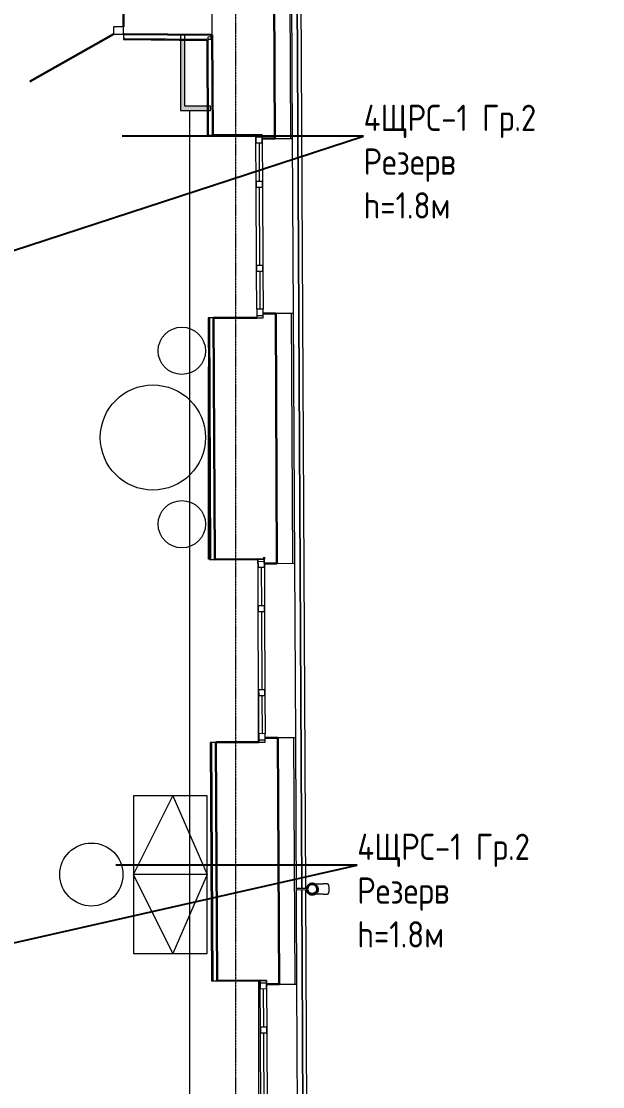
# Model space of a CAD drawing. Header units: millimetres. Extents: x -32 to 417638015, y -35 to 175284279.
# Drawn here: x 417391627 to 417397154, y 175258151 to 175268290 of the extents above; entities that cross this region are included whole.
import ezdxf
from ezdxf import colors
from ezdxf.entities.mleader import LeaderData, LeaderLine
from ezdxf.math import Vec2, Vec3

# ---------------------------------------------------------------- set-up
doc = ezdxf.new("R2010")
doc.units = ezdxf.units.MM
doc.linetypes.add('ADSK_Линия сетки', pattern=[25, 20, -2.5, 0, -2.5])
for name, color, linetype, lineweight in [('_ Окна', 7, 'Continuous', 9), ('Двери', 7, 'Continuous', 9), ('Обобщенные модели', 7, 'Continuous', 18), ('Окна', 7, 'Continuous', 9), ('Оси', 253, 'Continuous', 9), ('Перекрытие', 7, 'Continuous', 18), ('Стены внутренние', 7, 'Continuous', 18), ('Стены наружные', 7, 'Continuous', 18), ('Стены несущие', 7, 'Continuous', 30), ('Стены отделка', 7, 'Continuous', 30), ('Стены штриховка', 7, 'Continuous', 9), ('ТХ', 5, 'Continuous', 0), ('ТХ_Задание ЭОМ_СС', 6, 'Continuous', 0), ('ШТРИХОВКА', 252, 'Continuous', 15)]:
    doc.layers.add(name, color=color, linetype=linetype, lineweight=lineweight)
doc.layers.add('_ЭМ_Надписи', color=7, linetype='Continuous')
doc.styles.add('ЭОМ', font='isocpeur.ttf', dxfattribs={"width": 0.85, "height": 250})

# ---------------------------------------------------------------- blocks, each defined once
blk = doc.blocks.new('_ЭМ_ТХ2_4 Этаж')
at = {"layer": 'ТХ', "color": 8, "lineweight": 0}
for p, q in [((9141, 29225), (8441, 29225)), ((8441, 29225), (8441, 27725)), ((8441, 28475), (8816, 29225)), ((8816, 29225), (9141, 28475)), ((9141, 27725), (9141, 29225)), ((9141, 28475), (8441, 28475)), ((8816, 27725), (8441, 28475)), ((9141, 28475), (8816, 27725)), ((9141, 27725), (9141, 28475)), ((8441, 27725), (9141, 27725))]:
    blk.add_line(p, q, dxfattribs=at)
at = {"layer": 'ТХ', "color": 8}
for centre, radius in [((8901, 33459), 225), ((8626, 32634), 500), ((8901, 31809), 225)]:
    blk.add_circle(centre, radius, dxfattribs=at)
at = {"layer": 'ТХ', "color": 8, "lineweight": 0}
blk.add_circle((8041, 28475), 300, dxfattribs=at)
blk = doc.blocks.new('План 4 этажа')
at = {"layer": 'Стены внутренние'}
for points in [[(2979.81, 36024.849), (3019.81, 36024.849), (3019.81, 36665.974), (2979.81, 36666.325), (2979.81, 36094.663)], [(3105.858, 35984.849), (3244.301, 35984.849), (3244.098, 36024.849), (2979.81, 36024.849), (2979.81, 35984.849), (3093.858, 35984.849)]]:
    blk.add_hatch(color=8, dxfattribs=at).paths.add_polyline_path(points)
at = {"layer": '_ Окна', "color": 8, "lineweight": 18}
for p, q in [((3695.487, 35752.643), (3755.486, 35752.948)), ((3695.894, 35672.644), (3695.487, 35752.643)), ((3755.486, 35752.948), (3755.893, 35672.949)), ((3755.893, 35672.949), (3695.894, 35672.644)), ((3697.724, 35312.649), (3757.723, 35312.954)), ((3698.029, 35252.649), (3697.724, 35312.649)), ((3757.723, 35312.954), (3758.028, 35252.954)), ((3758.028, 35252.954), (3698.029, 35252.649)), ((3701.79, 34512.659), (3761.789, 34512.964)), ((3702.095, 34452.66), (3701.79, 34512.659)), ((3761.789, 34512.964), (3762.094, 34452.965)), ((3762.094, 34452.965), (3702.095, 34452.66)), ((3763.924, 34092.969), (3703.925, 34092.664)), ((3703.925, 34092.664), (3704.331, 34012.665)), ((3764.331, 34012.97), (3763.924, 34092.969)), ((3704.331, 34012.665), (3764.331, 34012.97)), ((3716.014, 31714.266), (3776.013, 31714.57)), ((3716.42, 31634.267), (3716.014, 31714.266)), ((3776.42, 31634.572), (3716.42, 31634.267)), ((3776.013, 31714.57), (3776.42, 31634.572)), ((3718.25, 31274.271), (3778.25, 31274.576)), ((3718.555, 31214.272), (3718.25, 31274.271)), ((3778.25, 31274.576), (3778.555, 31214.577)), ((3778.555, 31214.577), (3718.555, 31214.272)), ((3722.317, 30474.282), (3782.316, 30474.587)), ((3722.622, 30414.282), (3722.317, 30474.282)), ((3782.316, 30474.587), (3782.621, 30414.587)), ((3782.621, 30414.587), (3722.622, 30414.282)), ((3784.451, 30054.592), (3724.451, 30054.287)), ((3724.451, 30054.287), (3724.858, 29974.288)), ((3784.857, 29974.593), (3784.451, 30054.592)), ((3724.858, 29974.288), (3784.857, 29974.593)), ((3736.396, 27704.312), (3796.395, 27704.617)), ((3736.803, 27624.313), (3736.396, 27704.312)), ((3796.395, 27704.617), (3796.802, 27624.618)), ((3796.802, 27624.618), (3736.803, 27624.313)), ((3738.632, 27264.318), (3798.632, 27264.623)), ((3738.937, 27204.319), (3738.632, 27264.318)), ((3798.937, 27204.624), (3738.937, 27204.319)), ((3798.632, 27264.623), (3798.937, 27204.624))]:
    blk.add_line(p, q, dxfattribs=at)
at = {"layer": '_ Окна', "color": 8}
for p, q in [((3695.589, 35732.643), (3755.588, 35732.948)), ((3725.893, 35672.796), (3727.723, 35312.801)), ((3728.028, 35252.802), (3731.79, 34512.811)), ((3732.095, 34452.812), (3733.924, 34092.817)), ((3704.23, 34032.665), (3764.229, 34032.97)), ((3716.116, 31694.266), (3776.115, 31694.571)), ((3746.42, 31634.419), (3748.25, 31274.424)), ((3748.555, 31214.424), (3752.316, 30474.434)), ((3752.621, 30414.435), (3754.451, 30054.439)), ((3724.756, 29994.288), (3784.756, 29994.593)), ((3736.498, 27684.312), (3796.497, 27684.617)), ((3766.802, 27624.466), (3768.632, 27264.47)), ((3768.937, 27204.471), (3772.698, 26464.481))]:
    blk.add_line(p, q, dxfattribs=at)
at = {"layer": 'Двери', "color": 8, "lineweight": 30}
blk.add_line((2342.14, 36711.925), (1545.74, 36261.4), dxfattribs=at)
at = {"layer": 'Двери', "color": 8}
for p, q in [((2342.754, 36781.922), (2342.14, 36711.925)), ((2342.14, 36711.925), (2437.136, 36711.091)), ((2437.751, 36781.088), (2342.754, 36781.922)), ((2437.136, 36711.091), (2437.751, 36781.088))]:
    blk.add_line(p, q, dxfattribs=at)
at = {"layer": 'Обобщенные модели', "color": 8}
for p, q in [((4377.869, 28626.333), (4335.366, 28626.117)), ((4181.09, 28580.332), (4081.95, 28579.828)), ((4082.001, 28569.828), (4181.141, 28570.332)), ((4335.874, 28526.118), (4378.378, 28526.334))]:
    blk.add_line(p, q, dxfattribs=at)
at = {"layer": 'Обобщенные модели', "color": 8, "flags": 128}
for points in [[(4244.736, 28625.656), (4246.007, 28625.663), (4248.67, 28625.676), (4251.547, 28625.691), (4254.631, 28625.706), (4257.919, 28625.723), (4261.405, 28625.741), (4265.083, 28625.76), (4268.948, 28625.779), (4272.994, 28625.8), (4277.213, 28625.821), (4281.6, 28625.843), (4286.146, 28625.867), (4290.846, 28625.89), (4295.691, 28625.915), (4300.673, 28625.94), (4305.786, 28625.966), (4311.019, 28625.993), (4316.366, 28626.02), (4321.818, 28626.048), (4327.365, 28626.076), (4332.999, 28626.105), (4335.366, 28626.117)], [(4335.874, 28526.118), (4330.206, 28526.089), (4324.622, 28526.061), (4319.13, 28526.033), (4313.738, 28526.006), (4308.457, 28525.979), (4303.293, 28525.952), (4298.255, 28525.927), (4293.352, 28525.902), (4288.591, 28525.878), (4283.98, 28525.854), (4279.526, 28525.832), (4275.236, 28525.81), (4271.118, 28525.789), (4267.177, 28525.769), (4263.42, 28525.75), (4259.853, 28525.732), (4256.483, 28525.715), (4253.313, 28525.698), (4250.349, 28525.683), (4247.597, 28525.669), (4245.245, 28525.657)]]:
    blk.add_lwpolyline(points, dxfattribs=at)
at = {"layer": 'Обобщенные модели', "color": 8}
for start, end in [(0.2912255, 180.2912255), (180.2912255, 0.2912255)]:
    blk.add_arc((4231.974, 28575.591), 52, start, end, dxfattribs=at)
at = {"layer": 'Обобщенные модели', "color": 8, "lineweight": 40}
for start, end in [(0.2912255, 180.2912255), (180.2912255, 0.2912255)]:
    blk.add_arc((4231.974, 28575.591), 50, start, end, dxfattribs=at)
at = {"layer": 'Обобщенные модели', "color": 8}
for start_param, end_param in [(4.71238898, 6.283185307), (3.141592654, 4.71238898)]:
    blk.add_ellipse((4378.124, 28576.333), major_axis=(-0.254, 49.999), ratio=0.309016994, start_param=start_param, end_param=end_param, dxfattribs=at)
at = {"layer": 'Окна', "color": 8}
for p, q in [((3755.486, 35752.948), (3695.487, 35752.643)), ((3695.487, 35752.643), (3695.894, 35672.644)), ((3755.893, 35672.949), (3755.486, 35752.948)), ((3697.724, 35312.649), (3695.894, 35672.644)), ((3755.893, 35672.949), (3757.723, 35312.954)), ((3697.724, 35312.649), (3698.029, 35252.649)), ((3758.028, 35252.954), (3757.723, 35312.954)), ((3701.79, 34512.659), (3698.029, 35252.649)), ((3758.028, 35252.954), (3761.789, 34512.964)), ((3701.79, 34512.659), (3702.095, 34452.66)), ((3762.094, 34452.965), (3761.789, 34512.964)), ((3703.925, 34092.664), (3702.095, 34452.66)), ((3762.094, 34452.965), (3763.924, 34092.969)), ((3703.925, 34092.664), (3704.331, 34012.665)), ((3764.331, 34012.97), (3763.924, 34092.969)), ((3704.331, 34012.665), (3764.331, 34012.97)), ((3776.013, 31714.57), (3716.014, 31714.266)), ((3716.014, 31714.266), (3716.42, 31634.267)), ((3718.25, 31274.271), (3716.42, 31634.267)), ((3776.42, 31634.572), (3776.013, 31714.57)), ((3776.42, 31634.572), (3778.25, 31274.576)), ((3718.25, 31274.271), (3718.555, 31214.272)), ((3778.555, 31214.577), (3778.25, 31274.576)), ((3722.317, 30474.282), (3718.555, 31214.272)), ((3778.555, 31214.577), (3782.316, 30474.587)), ((3722.317, 30474.282), (3722.622, 30414.282)), ((3782.621, 30414.587), (3782.316, 30474.587)), ((3724.451, 30054.287), (3722.622, 30414.282)), ((3782.621, 30414.587), (3784.451, 30054.592)), ((3724.451, 30054.287), (3724.858, 29974.288)), ((3784.857, 29974.593), (3784.451, 30054.592)), ((3724.858, 29974.288), (3784.857, 29974.593)), ((3796.395, 27704.617), (3736.396, 27704.312)), ((3736.396, 27704.312), (3736.803, 27624.313)), ((3796.802, 27624.618), (3796.395, 27704.617)), ((3738.632, 27264.318), (3736.803, 27624.313)), ((3796.802, 27624.618), (3798.632, 27264.623)), ((3738.632, 27264.318), (3738.937, 27204.319)), ((3742.699, 26464.328), (3738.937, 27204.319)), ((3798.937, 27204.624), (3798.632, 27264.623)), ((3798.937, 27204.624), (3802.698, 26464.633))]:
    blk.add_line(p, q, dxfattribs=at)
at = {"layer": 'Оси', "color": 8, "linetype": 'ADSK_Линия сетки'}
blk.add_line((3506.505, -3353.101), (3506.505, 43685.833), dxfattribs=at)
at = {"layer": 'Перекрытие', "color": 8}
for p, q in [((3064.702, 35984.849), (3064.702, 20773.605)), ((3695.497, 35750.816), (3336.079, 35750.816)), ((3244.702, 31714.165), (3244.702, 33545.025)), ((3254.008, 31714.165), (3244.702, 31714.165)), ((3716.014, 31714.165), (3696.214, 31714.165)), ((3720.778, 29974.267), (3720.778, 30777.038)), ((3280.778, 29972.031), (3280.778, 29974.165)), ((3280.778, 29974.165), (3700.636, 29974.165)), ((3723.131, 27703.58), (3592.278, 27703.58)), ((3723.131, 25964.222), (3723.131, 27703.58))]:
    blk.add_line(p, q, dxfattribs=at)
at = {"layer": 'Стены наружные', "color": 8}
for p, q in [((4057.004, 43324.886), (4131.952, 28579.733)), ((4132.15, 28579.735), (4057.592, 43324.887)), ((4092.592, 43324.94), (4167.149, 28580.038)), ((4054.124, 34054.444), (4045.661, 35719.422)), ((4074.65, 30016.066), (4066.213, 31676.045)), ((4131.999, 28570.431), (4170.343, 21026.681)), ((4170.111, 21072.257), (4132.197, 28570.431)), ((4167.197, 28570.484), (4205.11, 21072.434)), ((4095.032, 26006.113), (4086.569, 27671.092))]:
    blk.add_line(p, q, dxfattribs=at)
at = {"layer": 'Стены несущие', "color": 8}
for p, q in [((3836.007, 43520.312), (3875.663, 35718.558)), ((2440.472, 37091.076), (2437.751, 36781.088)), ((2437.136, 36711.091), (3280.648, 36703.685)), ((3271.258, 36703.767), (2446.136, 36711.012)), ((3285.493, 35750.559), (3280.648, 36703.685)), ((3285.493, 35750.559), (3695.487, 35752.643)), ((3755.664, 35717.948), (3875.663, 35718.558)), ((3704.331, 34012.665), (3294.337, 34010.581)), ((3306.019, 31712.182), (3294.337, 34010.581)), ((3884.126, 34053.58), (3764.127, 34052.97)), ((3884.126, 34053.58), (3896.215, 31675.181)), ((3775.911, 31734.57), (3776.013, 31714.57)), ((3306.019, 31712.182), (3716.014, 31714.266)), ((3776.216, 31674.571), (3896.215, 31675.181)), ((3904.652, 30015.202), (3784.654, 30014.592)), ((3916.572, 27670.228), (3904.652, 30015.202)), ((3724.858, 29974.288), (3314.863, 29972.204)), ((3314.863, 29972.204), (3326.401, 27702.228)), ((3326.401, 27702.228), (3736.396, 27704.312)), ((3796.573, 27669.618), (3916.572, 27670.228))]:
    blk.add_line(p, q, dxfattribs=at)
at = {"layer": 'Стены отделка', "color": 8, "lineweight": 9}
for p, q in [((4045.661, 35719.422), (4005.151, 43689.179)), ((2437.136, 36711.091), (2436.785, 36671.093)), ((2446.136, 36711.012), (2437.136, 36711.091)), ((2979.81, 36706.326), (2979.81, 35984.849)), ((3019.81, 36024.849), (3019.81, 36705.975)), ((3270.907, 36663.769), (3271.258, 36703.767)), ((2436.785, 36671.093), (2436.68, 36659.093)), ((2436.68, 36659.093), (3228.909, 36652.137)), ((2445.785, 36671.014), (2436.785, 36671.093)), ((3228.909, 36652.137), (3233.493, 35750.295)), ((3280.746, 36684.32), (3240.747, 36684.116)), ((3240.747, 36684.116), (3240.9, 36654.032)), ((3240.849, 36664.033), (3270.907, 36663.769)), ((3264.098, 36024.849), (3019.81, 36024.849)), ((3264.098, 35984.849), (3264.098, 36024.849)), ((2979.81, 35984.849), (3264.098, 35984.849)), ((3233.493, 35750.295), (3285.493, 35750.559)), ((3875.663, 35718.558), (4045.661, 35719.422)), ((3294.337, 34010.581), (3242.337, 34010.317)), ((3242.337, 34010.317), (3254.02, 31711.917)), ((4054.124, 34054.444), (3884.126, 34053.58)), ((4066.213, 31676.045), (4054.124, 34054.444)), ((3254.02, 31711.917), (3306.019, 31712.182)), ((3265.918, 31731.978), (3266.02, 31711.978)), ((3306.019, 31712.182), (3306.019, 31712.182)), ((3896.215, 31675.181), (4066.213, 31676.045)), ((4046.213, 31675.943), (4046.111, 31695.943)), ((4074.65, 30016.066), (3904.652, 30015.202)), ((4086.569, 27671.092), (4074.65, 30016.066)), ((3314.863, 29972.204), (3262.864, 29971.94)), ((3262.864, 29971.94), (3274.402, 27701.964)), ((3274.402, 27701.964), (3326.401, 27702.228)), ((3916.572, 27670.228), (4086.569, 27671.092))]:
    blk.add_line(p, q, dxfattribs=at)
at = {"layer": 'Стены штриховка', "color": 8}
for p, q in [((3986.014, 43519.304), (4025.661, 35719.321)), ((3280.648, 36703.685), (3278.716, 37083.716)), ((2436.697, 36661.093), (3230.899, 36654.12)), ((2445.785, 36671.014), (3240.849, 36664.033)), ((3230.899, 36654.12), (3235.493, 35750.305)), ((3245.493, 35750.356), (3240.9, 36654.032)), ((3244.337, 34010.327), (3256.02, 31711.927)), ((3254.337, 34010.378), (3265.918, 31731.978)), ((4046.111, 31695.943), (4034.124, 34054.342)), ((4054.65, 30015.965), (4066.57, 27670.99)), ((3264.864, 29971.95), (3276.402, 27701.974)), ((3274.864, 29972.001), (3286.402, 27702.025))]:
    blk.add_line(p, q, dxfattribs=at)

msp = doc.modelspace()

# ---------------------------------------------------------------- block references
at = {"layer": 'ТХ_Задание ЭОМ_СС', "lineweight": 50}
msp.add_blockref('_ЭМ_ТХ2_4 Этаж', (417384252, 175231695), dxfattribs=at)
at = {"layer": 'ШТРИХОВКА'}
msp.add_blockref('План 4 этажа', (417390161, 175231456), dxfattribs=at)

# ---------------------------------------------------------------- leaders
at = {"layer": '_ЭМ_Надписи', "color": 7, "ltscale": 5}
ml = msp.add_multileader_mtext('Standard', dxfattribs=at)
ml.set_content('{\\fGOST Common|b0|i0|c204|p34;\\W0.9;\\C256;4ЩРС-1\\fISOCPEUR|b0|i0|c204|p34;\\W0.85; Гр.2 Резерв\\P\\fGOST Common|b0|i0|c0|p34;\\W0.9;h=\\fGOST Common|b0|i0|c204|p34;1\\fGOST Common|b0|i0|c0|p34;.\\fGOST Common|b0|i0|c204|p34;8м}', color=1, style='ЭОМ')
ml.set_leader_properties()
ml.build(insert=Vec2(0, 0))
ml.multileader.update_dxf_attribs({"text_left_attachment_type": 6, "text_right_attachment_type": 6, "dogleg_length": 0, "arrow_head_size": 200})
ctx = ml.context
ctx.base_point, ctx.char_height, ctx.arrow_head_size, ctx.landing_gap_size, ctx.plane_origin = Vec3(417394881, 175267196), 250, 200, 0, Vec3(417362455, 175281102)
ctx.left_attachment, ctx.right_attachment = 6, 6
notes = []
notes.append((ctx, [(0, (1, 1, 0), (417394881, 175267196), (1, 0), 0, [(0, [(417390331, 175265709)], 0, [])])]))
ctx.mtext.insert, ctx.mtext.width, ctx.mtext.defined_height, ctx.mtext.flow_direction = Vec3(417394881, 175267496), 2273.29, 546, 5
ml = msp.add_multileader_mtext('Standard', dxfattribs=at)
ml.set_content('{\\fGOST Common|b0|i0|c204|p34;\\W0.9;\\C256;4ЩРС-1\\fISOCPEUR|b0|i0|c204|p34;\\W0.85; Гр.2 Резерв\\P\\fGOST Common|b0|i0|c0|p34;\\W0.9;h=\\fGOST Common|b0|i0|c204|p34;1\\fGOST Common|b0|i0|c0|p34;.\\fGOST Common|b0|i0|c204|p34;8м}', color=1, style='ЭОМ')
ml.set_leader_properties()
ml.build(insert=Vec2(0, 0))
ml.multileader.update_dxf_attribs({"text_left_attachment_type": 6, "text_right_attachment_type": 6, "dogleg_length": 0, "arrow_head_size": 200})
ctx = ml.context
ctx.base_point, ctx.char_height, ctx.arrow_head_size, ctx.landing_gap_size, ctx.plane_origin = Vec3(417394821, 175260259), 250, 200, 0, Vec3(417362467, 175274640)
ctx.left_attachment, ctx.right_attachment = 6, 6
notes.append((ctx, [(0, (1, 1, 0), (417394821, 175260259), (1, 0), 0, [(0, [(417390343, 175259247)], 0, [])])]))
ctx.mtext.insert, ctx.mtext.width, ctx.mtext.defined_height, ctx.mtext.flow_direction = Vec3(417394821, 175260559), 2273.29, 546, 5
for ctx, leaders in notes:
    for number, flags, end, landing, length, lines in leaders:
        leader = LeaderData()
        leader.index, (leader.has_last_leader_line, leader.has_dogleg_vector, leader.attachment_direction) = number, flags
        leader.last_leader_point, leader.dogleg_vector, leader.dogleg_length = Vec3(end), Vec3(landing), length
        for number, points, colour, breaks in lines:
            line = LeaderLine()
            line.index, line.vertices, line.color, line.breaks = number, Vec3.list(points), colors.encode_raw_color(colour), breaks
            leader.lines.append(line)
        ctx.leaders.append(leader)

doc.saveas('drawing.dxf')
